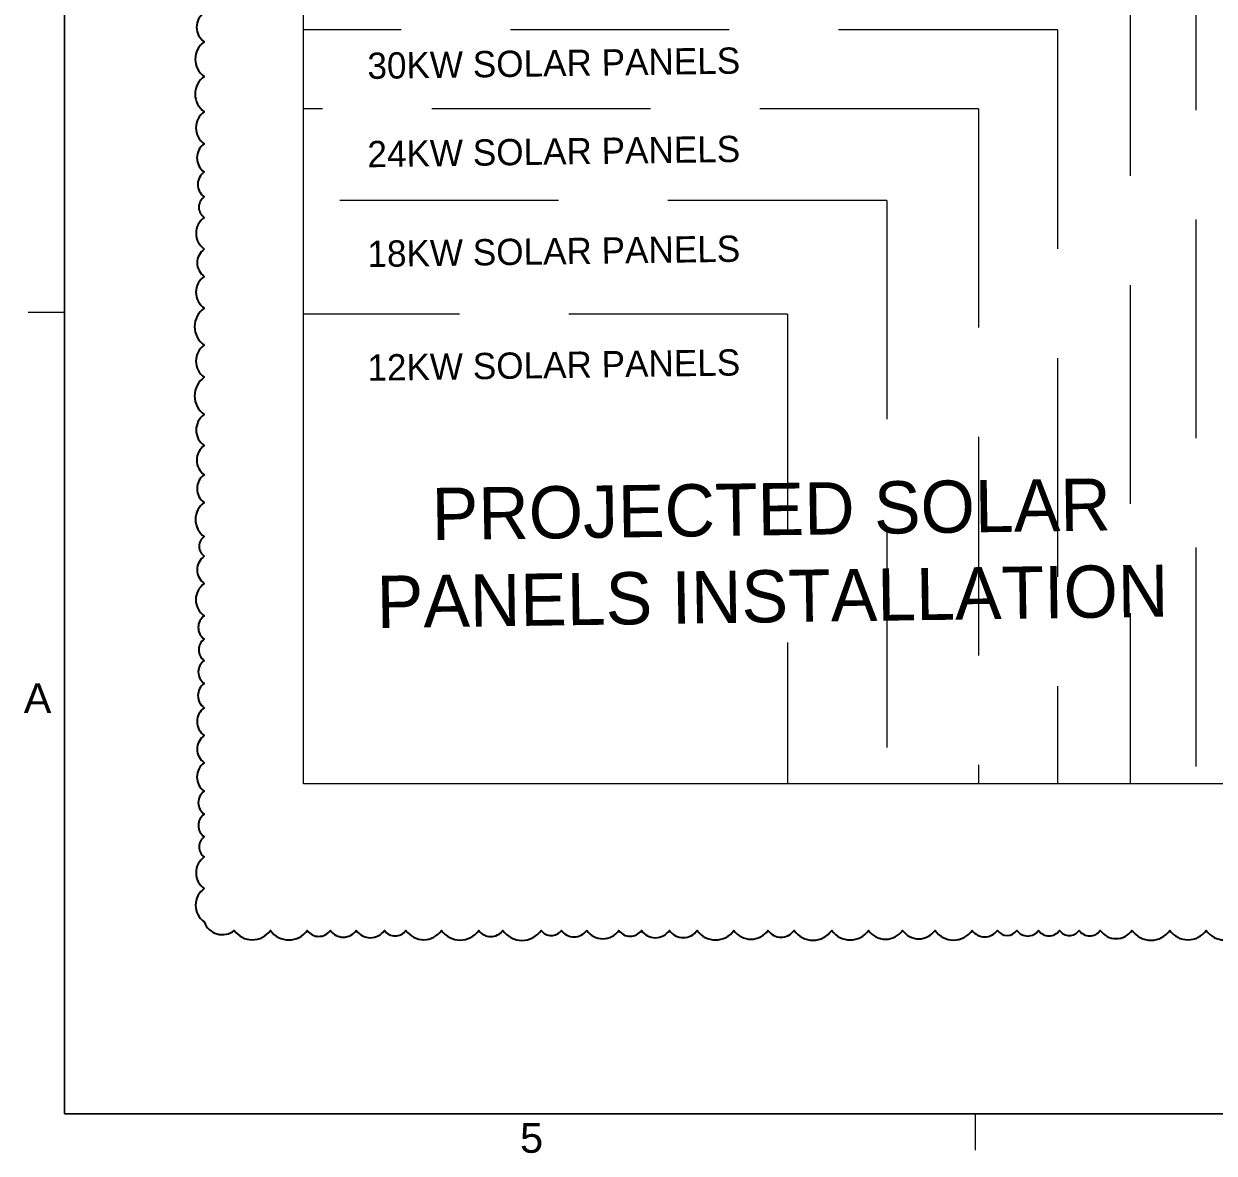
# Model space of a CAD drawing. Header units: inches. Extents: x 0.9 to 36.3, y 0.7 to 23.3.
# Drawn here: x 0.86 to 9.02, y 0.74 to 8.48 of the extents above; entities that cross this region are included whole.
import ezdxf

# ---------------------------------------------------------------- set-up
doc = ezdxf.new("R2010")
doc.units = ezdxf.units.IN
doc.linetypes.add('CENTER', pattern=[50.8, 31.75, -6.35, 6.35, -6.35])
doc.linetypes.add('DASHED2', pattern=[0.375, 0.25, -0.125])
doc.layers.add('Clouds', color=250, linetype='Continuous')
doc.layers.add('PDF_Text', color=7, linetype='Continuous')
doc.layers.add('PDF_Geometry', color=7, linetype='Continuous', lineweight=9, true_color=0x777777)
doc.layers.add('SOLAR PANEL', color=7, linetype='Continuous', lineweight=15, true_color=0x2c31a6)
doc.styles.add('PDF GillSansMTCondensed', font='arial.ttf')
doc.styles.get("Standard").update_dxf_attribs({"font": 'arial.ttf'})

msp = doc.modelspace()

# ---------------------------------------------------------------- linework, layer by layer
at = {"layer": 'Clouds', "linetype": 'Continuous'}
msp.add_lwpolyline([(2.0931, 8.56, 0.520567), (2.0931, 8.3589, 0.520567), (2.0931, 8.1212, 0.520567), (2.0931, 7.88, 0.520567), (2.0931, 7.6594, 0.520567), (2.0931, 7.4666, 0.520567), (2.0931, 7.2959, 0.520567), (2.0931, 7.1541, 0.520567), (2.0931, 6.9377, 0.520567), (2.0931, 6.7508, 0.520567), (2.0931, 6.5324, 0.520567), (2.0931, 6.2794, 0.520567), (2.0931, 6.0585, 0.520567), (2.0931, 5.8033, 0.520567), (2.0931, 5.5899, 0.520567), (2.0931, 5.3899, 0.520567), (2.0931, 5.1997, 0.520567), (2.0931, 4.966, 0.520567), (2.0931, 4.8319, 0.520567), (2.0931, 4.6446, 0.520567), (2.0931, 4.4221, 0.520567), (2.0931, 4.2634, 0.520567), (2.0931, 4.1163, 0.520567), (2.0931, 3.9591, 0.520567), (2.0931, 3.7923, 0.520567), (2.0931, 3.6028, 0.520567), (2.0931, 3.4146, 0.520567), (2.0931, 3.2201, 0.520567), (2.0931, 3.0626, 0.520567), (2.0931, 2.9073, 0.520567), (2.0931, 2.769, 0.520567), (2.0931, 2.5522, 0.520567), (2.0931, 2.3239, 0.520567), (2.299, 2.2657, 0.520567), (2.5463, 2.2657, 0.520567), (2.7989, 2.2657, 0.520567), (2.958, 2.2657, 0.520567), (3.1356, 2.2657, 0.520567), (3.3285, 2.2657, 0.520567), (3.4757, 2.2657, 0.520567), (3.7203, 2.2657, 0.520567), (3.9756, 2.2657, 0.520567), (4.1399, 2.2657, 0.520567), (4.4035, 2.2657, 0.520567), (4.5419, 2.2657, 0.520567), (4.7158, 2.2657, 0.520567), (4.9368, 2.2657, 0.520567), (5.0906, 2.2657, 0.520567), (5.2826, 2.2657, 0.520567), (5.4735, 2.2657, 0.520567), (5.7256, 2.2657, 0.520567), (5.9589, 2.2657, 0.520567), (6.1379, 2.2657, 0.520567), (6.396, 2.2657, 0.520567), (6.6484, 2.2657, 0.520567), (6.8818, 2.2657, 0.520567), (7.1043, 2.2657, 0.520567), (7.3587, 2.2657, 0.520567), (7.5323, 2.2657, 0.520567), (7.6659, 2.2657, 0.520567), (7.8143, 2.2657, 0.520567), (7.9579, 2.2657, 0.520567), (8.0926, 2.2657, 0.520567), (8.2378, 2.2657, 0.520567), (8.455, 2.2657, 0.520567), (8.7151, 2.2657, 0.520567), (8.9636, 2.2657, 0.520567), (9.2136, 2.2657, 0.520567)], format="xyb", dxfattribs=at)
at = {"layer": 'PDF_Geometry', "linetype": 'ByBlock'}
for points in [[(32.3645, 1.0083), (1.135, 1.0083), (32.3645, 1.0083), (32.3645, 22.9929), (1.135, 22.9929), (32.3645, 22.9929)], [(1.135, 1.0083), (1.135, 22.9924)]]:
    msp.add_lwpolyline(points, close=True, dxfattribs=at)
for points in [[(0.885, 6.5047), (1.135, 6.5047)], [(7.3814, 0.7583), (7.3814, 1.0083)]]:
    msp.add_lwpolyline(points, dxfattribs=at)
at = {"layer": 'SOLAR PANEL', "linetype": 'Continuous', "ltscale": 6}
for p, q in [((2.7732, 3.2704), (2.7732, 9.3904)), ((8.8932, 3.2704), (2.7732, 3.2704))]:
    msp.add_line(p, q, dxfattribs=at)
at = {"layer": 'SOLAR PANEL', "linetype": 'DASHED2', "ltscale": 6}
for p, q in [((8.8932, 9.3904), (8.8932, 3.2704)), ((8.4432, 8.9404), (8.4432, 3.2704)), ((7.9432, 8.4404), (2.7732, 8.4404)), ((7.9432, 8.4404), (7.9432, 3.2704)), ((7.4032, 7.9004), (2.7732, 7.9004)), ((7.4032, 7.9004), (7.4032, 3.2704)), ((6.7732, 7.2704), (2.7732, 7.2704)), ((6.7732, 7.2704), (6.7732, 3.2704)), ((6.0932, 6.4904), (2.7732, 6.4904)), ((6.0932, 6.4904), (6.0932, 3.2704)), ((9.3232, 3.2704), (8.8932, 3.2704))]:
    msp.add_line(p, q, dxfattribs=at)

# ---------------------------------------------------------------- texts
at = {"layer": 'PDF_Text', "linetype": 'ByBlock', "attachment_point": 4, "style": 'PDF GillSansMTCondensed'}
for s, insert, char_height in [('A', (0.855, 3.8577), 0.2037), ('5', (4.2583, 0.8414), 0.2043)]:
    msp.add_mtext(s, dxfattribs=dict(at, insert=insert, char_height=char_height))
at = {"layer": 'SOLAR PANEL', "linetype": 'CENTER', "ltscale": 0.01, "attachment_point": 1, "rotation": 0.826}
for s, width, gutter_width, insert, char_height in [('\\pxqc;{\\Fgdt|c0;30KW SOLAR PANELS}', 3.224263, 0.9005, (2.8768, 8.2796), 0.180096), ('\\pxqc;{\\Fgdt|c0;24KW SOLAR PANELS}', 3.224263, 0.9005, (2.8768, 7.6739), 0.180096), ('\\pxqc;{\\Fgdt|c0;18KW SOLAR PANELS}', 3.224263, 0.9005, (2.8768, 6.9897), 0.180096), ('\\pxqc;{\\Fgdt|c0;12KW SOLAR PANELS}', 3.224263, 0.9005, (2.8768, 6.2097), 0.180096), ('\\pxqc;{\\Fgdt|c0;PROJECTED SOLAR PANELS INSTALLATION}', 6.410956, 1.7905, (2.7732, 5.287), 0.358094)]:
    msp.add_mtext_dynamic_manual_height_columns(s, width=width, gutter_width=gutter_width, heights=[0], dxfattribs=dict(at, insert=insert, char_height=char_height))

doc.saveas('drawing.dxf')
